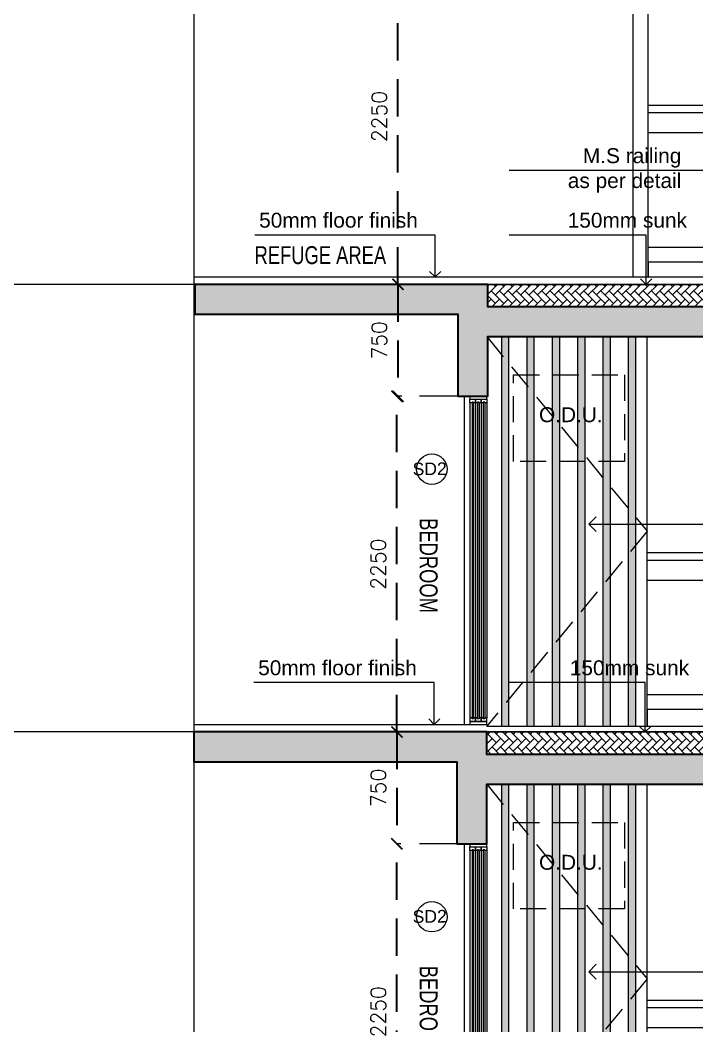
# Model space of a CAD drawing. Header units: millimetres. Extents: x 1066295 to 1300022, y -5734212 to -5454663.
# Drawn here: x 1147062 to 1151598, y -5666963 to -5660222 of the extents above; entities that cross this region are included whole.
import ezdxf
from ezdxf.enums import TextEntityAlignment as Align

# ---------------------------------------------------------------- set-up
doc = ezdxf.new("R2010")
doc.units = ezdxf.units.MM
doc.header["$LTSCALE"] = 1000
doc.header["$MEASUREMENT"] = 0
for name, pattern in [('AUDIT_D_120904163729-0', [0]), ('T9_PROFILE SECTIONS$0$( Hidden )', [0.375, 0.25, -0.125]), ('T9_PROFILE SECTIONS$0$AUDIT_D_120904163729-0', [0]), ('T9_PROFILE SECTIONS$0$HIDDEN', [0.375, 0.25, -0.125]), ('T9_PROFILE SECTIONS$0$HIDDEN2', [0.1875, 0.125, -0.0625]), ('T9_PROFILE SECTIONS$0$T10(T7 IS SIMILAR BUT MIRROR) - DIMENSION & TEXTING$0$HIDDEN', [0.375, 0.25, -0.125]), ('T9_PROFILE SECTIONS$0$T8_PROFILE SECTIONS$0$PHANTOM2', [1.25, 0.625, -0.125, 0.125, -0.125, 0.125, -0.125])]:
    doc.linetypes.add(name, pattern=pattern)
doc.layers.get('0').update_dxf_attribs({"linetype": 'AUDIT_D_120904163729-0'})
for name, color, linetype in [('T9_PROFILE SECTIONS$0$a-alu frame', 4, 'Continuous'), ('T9_PROFILE SECTIONS$0$a-ele', 8, 'Continuous'), ('T9_PROFILE SECTIONS$0$A-SUNK SLAB', 251, 'T9_PROFILE SECTIONS$0$AUDIT_D_120904163729-0'), ('T9_PROFILE SECTIONS$0$a-window', 5, 'Continuous'), ('T9_PROFILE SECTIONS$0$Elev 01', 8, 'Continuous'), ('T9_PROFILE SECTIONS$0$ELEV 5', 8, 'Continuous'), ('T9_PROFILE SECTIONS$0$F.F.L', 36, 'Continuous'), ('T9_PROFILE SECTIONS$0$HATCH 150', 8, 'Continuous'), ('T9_PROFILE SECTIONS$0$Leader', 2, 'T9_PROFILE SECTIONS$0$AUDIT_D_120904163729-0'), ('T9_PROFILE SECTIONS$0$LEVEL', 7, 'Continuous'), ('T9_PROFILE SECTIONS$0$T10(T7 IS SIMILAR BUT MIRROR) - DIMENSION & TEXTING$0$A-DIMENSIONS', 2, 'T9_PROFILE SECTIONS$0$T10(T7 IS SIMILAR BUT MIRROR) - DIMENSION & TEXTING$0$HIDDEN'), ('T9_PROFILE SECTIONS$0$T8_PROFILE SECTIONS$0$A-PROFILE SECTIONS', 81, 'T9_PROFILE SECTIONS$0$T8_PROFILE SECTIONS$0$PHANTOM2'), ('T9_PROFILE SECTIONS$0$TEXT ROOM', 7, 'Continuous'), ('T9_PROFILE SECTIONS$0$TYPICAL UNITS$0$a-door-no', 104, 'Continuous')]:
    doc.layers.add(name, color=color, linetype=linetype)
for name, color, linetype, lineweight in [('T9_PROFILE SECTIONS$0$A-DIMENSION', 2, 'Continuous', 35), ('T9_PROFILE SECTIONS$0$A-SLAB', 3, 'Continuous', 35), ('T9_PROFILE SECTIONS$0$a-Text', 4, 'Continuous', 0), ('T9_PROFILE SECTIONS$0$R0-18-10-2014-T1-1st Podium Floor Plan$0$Text', 7, 'Continuous', 0)]:
    doc.layers.add(name, color=color, linetype=linetype, lineweight=lineweight)
doc.styles.add('T9_PROFILE SECTIONS$0$ARIAL ARROW', font='arial.ttf')
doc.styles.add('T9_PROFILE SECTIONS$0$Romans 1', font='romans.shx', dxfattribs={"height": 100})
doc.styles.add('T9_PROFILE SECTIONS$0$RSP_TXT 500', font='swisscl.ttf', dxfattribs={"height": 250})
doc.styles.add('T9_PROFILE SECTIONS$0$TYPICAL UNITS$0$LODHA STANDERD', font='sanss___.ttf')
doc.dimstyles.new('T9_PROFILE SECTIONS$0$ALPINE S', dxfattribs={"dimscale": 0, "dimtxt": 100, "dimasz": 75, "dimexe": 0, "dimexo": 0, "dimgap": 75, "dimtad": 1, "dimdec": 0, "dimzin": 0, "dimdsep": 46, "dimtxsty": 'T9_PROFILE SECTIONS$0$Romans 1', "dimblk": 'T9_PROFILE SECTIONS$0$_ArchTick', "dimcen": 0.09, "dimclrd": 256, "dimclre": 256, "dimclrt": 7, "dimadec": 0, "dimazin": 0, "dimtfac": 1, "dimtdec": 0, "dimtofl": 0, "dimtmove": 1, "dimatfit": 0, "dimldrblk": 'T9_PROFILE SECTIONS$0$_Open90', "dimfxl": 1, "dimtolj": 1, "dimtzin": 0, "dimarcsym": 0})

# ---------------------------------------------------------------- blocks, each defined once
blk = doc.blocks.new('T9_PROFILE SECTIONS$0$A$C04612184')
at = {"layer": 'T9_PROFILE SECTIONS$0$LEVEL', "color": 1, "linetype": 'T9_PROFILE SECTIONS$0$HIDDEN2', "ltscale": 5}
blk.add_line((89.8181, 29.915), (-67.8271, 29.915), dxfattribs=at)
at = {"layer": 'T9_PROFILE SECTIONS$0$LEVEL', "color": 8, "linetype": 'T9_PROFILE SECTIONS$0$HIDDEN2', "ltscale": 5}
blk.add_line((89.8181, 26.915), (-67.8271, 26.915), dxfattribs=at)
blk = doc.blocks.new('T9_PROFILE SECTIONS$0$window with railing')
at = {"layer": 'T9_PROFILE SECTIONS$0$a-ele'}
blk.add_lwpolyline([(-11244.9, -340863.7), (-11244.9, -338663.7)], dxfattribs=at)
at = {"layer": 'T9_PROFILE SECTIONS$0$a-window', "color": 250}
for p, q in [((-11394.9, -338708.7), (-11394.9, -340818.7)), ((-11381.6, -338708.7), (-11381.6, -340818.7)), ((-11371.6, -338708.7), (-11371.6, -340818.7))]:
    blk.add_line(p, q, dxfattribs=at)
at = {"layer": 'T9_PROFILE SECTIONS$0$a-window', "color": 1}
for p, q in [((-11357.4, -338708.7), (-11357.4, -340818.7)), ((-11319.9, -338708.7), (-11319.9, -340818.7)), ((-11319.9, -338708.7), (-11319.9, -340818.7)), ((-11282.4, -338708.7), (-11282.4, -340818.7))]:
    blk.add_line(p, q, dxfattribs=at)
at = {"layer": 'T9_PROFILE SECTIONS$0$a-window', "color": 5}
for p, q in [((-11344.1, -338708.7), (-11344.1, -340818.7)), ((-11334.1, -338708.7), (-11334.1, -340818.7)), ((-11306.6, -338708.7), (-11306.6, -340818.7)), ((-11296.6, -338708.7), (-11296.6, -340818.7))]:
    blk.add_line(p, q, dxfattribs=at)
at = {"layer": 'T9_PROFILE SECTIONS$0$a-window', "color": 4}
for points in [[(-11394.9, -338683.7), (-11394.9, -338663.7), (-11282.4, -338663.7), (-11282.4, -338683.7)], [(-11371.6, -338708.7), (-11357.4, -338708.7), (-11357.4, -338683.7), (-11394.9, -338683.7), (-11394.9, -338708.7), (-11381.6, -338708.7), (-11381.6, -338702.7), (-11371.6, -338702.7)], [(-11334.1, -338708.7), (-11319.9, -338708.7), (-11319.9, -338683.7), (-11357.4, -338683.7), (-11357.4, -338708.7), (-11344.1, -338708.7), (-11344.1, -338702.7), (-11334.1, -338702.7)], [(-11296.6, -338708.7), (-11282.4, -338708.7), (-11282.4, -338683.7), (-11319.9, -338683.7), (-11319.9, -338708.7), (-11306.6, -338708.7), (-11306.6, -338702.7), (-11296.6, -338702.7)], [(-11371.6, -340818.7), (-11357.4, -340818.7), (-11357.4, -340843.7), (-11394.9, -340843.7), (-11394.9, -340818.7), (-11381.6, -340818.7), (-11381.6, -340824.7), (-11371.6, -340824.7)], [(-11334.1, -340818.7), (-11319.9, -340818.7), (-11319.9, -340843.7), (-11357.4, -340843.7), (-11357.4, -340818.7), (-11344.1, -340818.7), (-11344.1, -340824.7), (-11334.1, -340824.7)], [(-11296.6, -340818.7), (-11282.4, -340818.7), (-11282.4, -340843.7), (-11319.9, -340843.7), (-11319.9, -340818.7), (-11306.6, -340818.7), (-11306.6, -340824.7), (-11296.6, -340824.7)], [(-11394.9, -340863.7), (-11394.9, -340843.7), (-11282.4, -340843.7), (-11282.4, -340863.7)]]:
    blk.add_lwpolyline(points, close=True, dxfattribs=at)
blk = doc.blocks.new('T9_PROFILE SECTIONS$0$_ArchTick')
at = {"color": 0, "linetype": 'ByBlock', "const_width": 0.15}
blk.add_lwpolyline([(-0.5, -0.5), (0.5, 0.5)], dxfattribs=at)
blk = doc.blocks.new('*D249')
at = {"layer": 'T9_PROFILE SECTIONS$0$A-DIMENSION', "linetype": 'T9_PROFILE SECTIONS$0$HIDDEN', "lineweight": -2, "transparency": 16777216}
for p, q in [((-51353.9, 283661.7), (-51755.7, 283661.7)), ((-51353.9, 282911.7), (-51755.7, 282911.7))]:
    blk.add_line(p, q, dxfattribs=at)
at = {"layer": 'T9_PROFILE SECTIONS$0$A-DIMENSION', "linetype": 'T9_PROFILE SECTIONS$0$HIDDEN', "transparency": 16777216}
blk.add_line((-51755.7, 283661.7), (-51755.7, 282911.7), dxfattribs=at)
at = {"layer": 'T9_PROFILE SECTIONS$0$A-DIMENSION', "linetype": 'ByBlock', "transparency": 16777216, "xscale": 75, "yscale": 75, "zscale": 75}
for p, rotation in [((-51755.7, 283661.7), 90), ((-51755.7, 282911.7), 270)]:
    blk.add_blockref('T9_PROFILE SECTIONS$0$_ArchTick', p, dxfattribs=dict(at, rotation=rotation))
at = {"layer": 'T9_PROFILE SECTIONS$0$A-DIMENSION', "color": 7, "linetype": 'ByBlock', "transparency": 16777216, "insert": (-51880.7, 283286.7), "char_height": 100, "attachment_point": 5, "rotation": 90, "style": 'T9_PROFILE SECTIONS$0$Romans 1'}
blk.add_mtext('\\A1;750', dxfattribs=at)
blk = doc.blocks.new('T9_PROFILE SECTIONS$0$_Open90')
at = {"color": 0, "linetype": 'ByBlock', "lineweight": -2}
for p, q in [((0, 0), (-1, 0)), ((-0.5, 0.5), (0, 0)), ((0, 0), (-0.5, -0.5))]:
    blk.add_line(p, q, dxfattribs=at)
blk = doc.blocks.new('*D250')
at = {"layer": 'T9_PROFILE SECTIONS$0$A-DIMENSION', "linetype": 'T9_PROFILE SECTIONS$0$HIDDEN', "lineweight": -2, "transparency": 16777216}
for p, q in [((-51353.9, 285911.7), (-51755.7, 285911.7)), ((-51353.9, 283661.7), (-51755.7, 283661.7))]:
    blk.add_line(p, q, dxfattribs=at)
at = {"layer": 'T9_PROFILE SECTIONS$0$A-DIMENSION', "linetype": 'T9_PROFILE SECTIONS$0$HIDDEN', "transparency": 16777216}
blk.add_line((-51755.7, 283661.7), (-51755.7, 285911.7), dxfattribs=at)
at = {"layer": 'T9_PROFILE SECTIONS$0$A-DIMENSION', "linetype": 'ByBlock', "transparency": 16777216, "xscale": 75, "yscale": 75, "zscale": 75}
for p, rotation in [((-51755.7, 285911.7), 90), ((-51755.7, 283661.7), 270)]:
    blk.add_blockref('T9_PROFILE SECTIONS$0$_ArchTick', p, dxfattribs=dict(at, rotation=rotation))
at = {"layer": 'T9_PROFILE SECTIONS$0$A-DIMENSION', "color": 7, "linetype": 'ByBlock', "transparency": 16777216, "insert": (-51880.7, 284786.7), "char_height": 100, "attachment_point": 5, "rotation": 90, "style": 'T9_PROFILE SECTIONS$0$Romans 1'}
blk.add_mtext('\\A1;2250', dxfattribs=at)
blk = doc.blocks.new('T9_PROFILE SECTIONS$0$TYPICAL UNITS$0$B-flat-33')
at = {"layer": 'T9_PROFILE SECTIONS$0$TYPICAL UNITS$0$a-door-no'}
blk.add_ellipse((14108, 1402), major_axis=(0, -181), ratio=0.999989, dxfattribs=at)
at = {"layer": 'T9_PROFILE SECTIONS$0$TYPICAL UNITS$0$a-door-no', "style": 'T9_PROFILE SECTIONS$0$TYPICAL UNITS$0$LODHA STANDERD', "oblique": 0, "width": 0.999989}
blk.add_attdef('OP1', text='', height=150, rotation=0.7592, dxfattribs=at).set_placement((14117, 1332), align=Align.CENTER)
blk = doc.blocks.new('*D255')
at = {"layer": 'T9_PROFILE SECTIONS$0$A-DIMENSION', "linetype": 'T9_PROFILE SECTIONS$0$HIDDEN', "lineweight": -2, "transparency": 16777216}
for p, q in [((1181090.4, -5662595.1), (1180688.6, -5662595.1)), ((1181090.4, -5663345.1), (1180688.6, -5663345.1))]:
    blk.add_line(p, q, dxfattribs=at)
at = {"layer": 'T9_PROFILE SECTIONS$0$A-DIMENSION', "linetype": 'T9_PROFILE SECTIONS$0$HIDDEN', "transparency": 16777216}
blk.add_line((1180688.6, -5662595.1), (1180688.6, -5663345.1), dxfattribs=at)
at = {"layer": 'T9_PROFILE SECTIONS$0$A-DIMENSION', "linetype": 'ByBlock', "transparency": 16777216, "xscale": 75, "yscale": 75, "zscale": 75}
for p, rotation in [((1180688.6, -5662595.1), 90), ((1180688.6, -5663345.1), 270)]:
    blk.add_blockref('T9_PROFILE SECTIONS$0$_ArchTick', p, dxfattribs=dict(at, rotation=rotation))
at = {"layer": 'T9_PROFILE SECTIONS$0$A-DIMENSION', "color": 7, "linetype": 'ByBlock', "transparency": 16777216, "insert": (1180563.6, -5662970.1), "char_height": 100, "attachment_point": 5, "rotation": 90, "style": 'T9_PROFILE SECTIONS$0$Romans 1'}
blk.add_mtext('\\A1;750', dxfattribs=at)
blk = doc.blocks.new('*D256')
at = {"layer": 'T9_PROFILE SECTIONS$0$A-DIMENSION', "linetype": 'T9_PROFILE SECTIONS$0$HIDDEN', "lineweight": -2, "transparency": 16777216}
for p, q in [((1181090.4, -5660345.1), (1180688.6, -5660345.1)), ((1181090.4, -5662595.1), (1180688.6, -5662595.1))]:
    blk.add_line(p, q, dxfattribs=at)
at = {"layer": 'T9_PROFILE SECTIONS$0$A-DIMENSION', "linetype": 'T9_PROFILE SECTIONS$0$HIDDEN', "transparency": 16777216}
blk.add_line((1180688.6, -5662595.1), (1180688.6, -5660345.1), dxfattribs=at)
at = {"layer": 'T9_PROFILE SECTIONS$0$A-DIMENSION', "linetype": 'ByBlock', "transparency": 16777216, "xscale": 75, "yscale": 75, "zscale": 75}
for p, rotation in [((1180688.6, -5660345.1), 90), ((1180688.6, -5662595.1), 270)]:
    blk.add_blockref('T9_PROFILE SECTIONS$0$_ArchTick', p, dxfattribs=dict(at, rotation=rotation))
at = {"layer": 'T9_PROFILE SECTIONS$0$A-DIMENSION', "color": 7, "linetype": 'ByBlock', "transparency": 16777216, "insert": (1180563.6, -5661470.1), "char_height": 100, "attachment_point": 5, "rotation": 90, "style": 'T9_PROFILE SECTIONS$0$Romans 1'}
blk.add_mtext('\\A1;2250', dxfattribs=at)
blk = doc.blocks.new('T9_PROFILE SECTIONS$0$grn')
at = {"layer": 'T9_PROFILE SECTIONS$0$A-SUNK SLAB', "linetype": 'ByBlock'}
h = blk.add_hatch(dxfattribs=at)
h.set_pattern_fill('AR-HBONE', color=256, scale=10)
h.set_pattern_definition([(135, (-5719487.18, -1177142.854), (-56.5685425, 2e-14), [120, -40]), (225, (-5719515.463, -1177114.57), (-56.5685425, 2e-14), [120, -40])])
h.paths.add_polyline_path([(-49653.9, 283511.7), (-51153.9, 283511.7), (-51153.9, 283661.7), (-49653.9, 283661.7)])
at = {"layer": 'T9_PROFILE SECTIONS$0$ELEV 5', "ltscale": 0.7}
h = blk.add_hatch(color=256, dxfattribs=at)
h.dxf.hatch_style = 1
h.paths.add_polyline_path([(-50155, 286311.7), (-50205, 286311.7), (-50205, 283701.7), (-50155, 283701.7)])
h.paths.add_polyline_path([(-50325, 286311.7), (-50375, 286311.7), (-50375, 283701.7), (-50325, 283701.7)])
h.paths.add_polyline_path([(-50495, 286311.7), (-50545, 286311.7), (-50545, 283701.7), (-50495, 283701.7)])
h.paths.add_polyline_path([(-50665, 286311.7), (-50715, 286311.7), (-50715, 283701.7), (-50665, 283701.7)])
h.paths.add_polyline_path([(-50835, 286311.7), (-50885, 286311.7), (-50885, 283701.7), (-50835, 283701.7)])
h.paths.add_polyline_path([(-51005, 286311.7), (-51055, 286311.7), (-51055, 283701.7), (-51005, 283701.7)])
at = {"layer": 'T9_PROFILE SECTIONS$0$HATCH 150'}
h = blk.add_hatch(color=8, dxfattribs=at)
h.dxf.hatch_style = 1
h.paths.add_polyline_path([(-49653.9, 283811.7), (-49653.9, 283661.7), (-49653.9, 283511.7), (-51153.9, 283511.7), (-51153.9, 283661.7), (-53117.3, 283661.7), (-53117.3, 283461.7), (-51353.9, 283461.7), (-51353.9, 282911.7), (-51153.9, 282911.7), (-51153.9, 283311.7), (-49653.9, 283311.7), (-49653.9, 282911.7), (-49493.9, 282911.7), (-49493.9, 283811.7)])
at = {"layer": 'T9_PROFILE SECTIONS$0$A-SLAB', "linetype": 'ByBlock'}
blk.add_lwpolyline([(-49653.9, 283811.7), (-49653.9, 283661.7), (-49653.9, 283511.7), (-51153.9, 283511.7), (-51153.9, 283661.7), (-53117.3, 283661.7), (-53117.3, 283461.7), (-51353.9, 283461.7), (-51353.9, 282911.7), (-51153.9, 282911.7), (-51153.9, 283311.7), (-49653.9, 283311.7), (-49653.9, 282911.7), (-49493.9, 282911.7), (-49493.9, 283811.7)], close=True, dxfattribs=at)
at = {"layer": 'T9_PROFILE SECTIONS$0$A-SUNK SLAB', "linetype": 'ByBlock'}
blk.add_lwpolyline([(-49653.9, 283511.7), (-51153.9, 283511.7), (-51153.9, 283661.7), (-49653.9, 283661.7)], close=True, dxfattribs=at)
at = {"layer": 'T9_PROFILE SECTIONS$0$Elev 01', "ltscale": 0.7}
for p, q in [((-49573.9, 284861.7), (-50078.9, 284861.7)), ((-49573.9, 284811.7), (-50078.9, 284811.7)), ((-50078.9, 284680.1), (-49598.9, 284680.1)), ((-50078.9, 283912.1), (-49598.9, 283912.1))]:
    blk.add_line(p, q, dxfattribs=at)
at = {"layer": 'T9_PROFILE SECTIONS$0$Elev 01', "linetype": 'ByBlock'}
for points in [[(-51005, 286311.7), (-51055, 286311.7), (-51055, 283701.7), (-51005, 283701.7)], [(-50835, 286311.7), (-50885, 286311.7), (-50885, 283701.7), (-50835, 283701.7)], [(-50665, 286311.7), (-50715, 286311.7), (-50715, 283701.7), (-50665, 283701.7)], [(-50495, 286311.7), (-50545, 286311.7), (-50545, 283701.7), (-50495, 283701.7)], [(-50325, 286311.7), (-50375, 286311.7), (-50375, 283701.7), (-50325, 283701.7)], [(-50155, 286311.7), (-50205, 286311.7), (-50205, 283701.7), (-50155, 283701.7)]]:
    blk.add_lwpolyline(points, close=True, dxfattribs=at)
blk.add_lwpolyline([(-49653.9, 283811.7), (-50078.9, 283811.7), (-50078.9, 283701.7)], dxfattribs=at)
at = {"layer": 'T9_PROFILE SECTIONS$0$ELEV 5', "ltscale": 0.7}
blk.add_line((-50078.9, 283701.7), (-50078.9, 286311.7), dxfattribs=at)
at = {"layer": 'T9_PROFILE SECTIONS$0$ELEV 5', "linetype": 'T9_PROFILE SECTIONS$0$( Hidden )', "ltscale": 0.7}
blk.add_lwpolyline([(-51153.9, 286311.7), (-50078.9, 285006.7), (-51153.9, 283701.7)], dxfattribs=at)
blk.add_lwpolyline([(-50974.2, 286055.2), (-50230.2, 286055.2), (-50230.2, 285475.2), (-50974.2, 285475.2)], close=True, dxfattribs=at)
at = {"layer": 'T9_PROFILE SECTIONS$0$F.F.L', "linetype": 'Continuous', "ltscale": 0.1}
blk.add_lwpolyline([(-53117.3, 283711.7), (-51153.9, 283711.7), (-51153.9, 283701.7), (-49653.9, 283701.7)], dxfattribs=at)
at = {"layer": 'T9_PROFILE SECTIONS$0$a-alu frame', "linetype": 'Continuous', "xscale": -1}
blk.add_blockref('T9_PROFILE SECTIONS$0$window with railing', (-62548.8, 624575.4), dxfattribs=at)
at = {"layer": 'T9_PROFILE SECTIONS$0$TEXT ROOM', "ltscale": 0.1}
ref = blk.add_blockref('T9_PROFILE SECTIONS$0$TYPICAL UNITS$0$B-flat-33', (-59457.5, 284634.6), dxfattribs=dict(at, xscale=0.5625, yscale=0.5625, zscale=0.5625))
ref.add_attrib('OP1', 'SD2', dxfattribs={"layer": 'T9_PROFILE SECTIONS$0$TYPICAL UNITS$0$a-door-no', "height": 84.37, "rotation": 0.75922, "style": 'T9_PROFILE SECTIONS$0$TYPICAL UNITS$0$LODHA STANDERD', "oblique": 0.00002, "width": 0.999989}).set_placement((-51535.6, 285383.4), align=Align.CENTER)
at = {"layer": 'T9_PROFILE SECTIONS$0$a-Text', "insert": (-51483.1, 284459.4), "char_height": 120, "attachment_point": 3, "rotation": 270, "style": 'T9_PROFILE SECTIONS$0$RSP_TXT 500'}
blk.add_mtext_dynamic_manual_height_columns('BEDROOM', width=1106.248, gutter_width=500, heights=[0], dxfattribs=at)
at = {"layer": 'T9_PROFILE SECTIONS$0$R0-18-10-2014-T1-1st Podium Floor Plan$0$Text', "char_height": 100, "width": 1133.401, "style": 'T9_PROFILE SECTIONS$0$ARIAL ARROW'}
for s, insert, attachment_point in [('O.D.U.', (-50803.5, 285838.2), 1), ('50mm floor finish   ', (-51622.2, 284142), 3), ('150mm sunk', (-49797.6, 284142), 3)]:
    blk.add_mtext(s, dxfattribs=dict(at, insert=insert, attachment_point=attachment_point))
at = {"layer": 'T9_PROFILE SECTIONS$0$A-DIMENSION', "linetype": 'ByBlock'}
for base, p2, picture, middle in [((-51755.7, 285911.7, 0), (-51353.9, 285911.7, 0), '*D250', (-51880.7, 284786.7, 0)), ((-51755.7, 282911.7, 0), (-51353.9, 282911.7, 0), '*D249', (-51880.7, 283286.7, 0))]:
    dim = blk.add_linear_dim(base=base, p1=(-51353.9, 283661.7, 0), p2=p2, angle=90, dimstyle='T9_PROFILE SECTIONS$0$ALPINE S', override={"dimscale": 1, "dimfxl": 5, "dimlwd": 65535, "dimarcsym": 1}, dxfattribs=at)
    dim.commit()
    dim.dimension.update_dxf_attribs({"geometry": picture, "text_midpoint": middle})
at = {"layer": 'T9_PROFILE SECTIONS$0$Leader'}
for points, override in [([(-50470.7, 285054.8, 0), (-48133.7, 285054.8, 0)], {"dimscale": 1, "dimasz": 100, "dimtad": 0, "dimclrd": 256}), ([(-51505.5, 283711.7, 0), (-51505.5, 283992.6, 0), (-52714.1, 283992.6, 0)], {"dimscale": 1, "dimtad": 0}), ([(-50092.2, 283661.7, 0), (-50092.2, 283992.6, 0), (-51009.6, 283992.6, 0)], {"dimscale": 1, "dimtad": 0})]:
    blk.add_leader(points, dimstyle='T9_PROFILE SECTIONS$0$ALPINE S', override=override, dxfattribs=at)
blk = doc.blocks.new('T9_PROFILE SECTIONS$0$NH')
at = {"layer": 'T9_PROFILE SECTIONS$0$A-SUNK SLAB', "linetype": 'ByBlock'}
h = blk.add_hatch(dxfattribs=at)
h.set_pattern_fill('AR-HBONE', color=256, scale=10)
h.set_pattern_definition([(135, (-4488109.094, -7123399.58), (-56.5685425, 2e-14), [120, -40]), (225, (-4488137.38, -7123371.298), (-56.5685425, 2e-14), [120, -40])])
h.paths.add_polyline_path([(1182790.4, -5662745.1), (1181290.4, -5662745.1), (1181290.4, -5662595.1), (1182790.4, -5662595.1)])
at = {"layer": 'T9_PROFILE SECTIONS$0$HATCH 150'}
h = blk.add_hatch(color=8, dxfattribs=at)
h.dxf.hatch_style = 1
h.paths.add_polyline_path([(1182790.4, -5662445.1), (1182790.4, -5662595.1), (1182790.4, -5662745.1), (1181290.4, -5662745.1), (1181290.4, -5662595.1), (1179327, -5662595.1), (1179327, -5662795.1), (1181090.4, -5662795.1), (1181090.4, -5663345.1), (1181290.4, -5663345.1), (1181290.4, -5662945.1), (1182790.4, -5662945.1), (1182790.4, -5663345.1), (1182950.4, -5663345.1), (1182950.4, -5662445.1)])
at = {"layer": 'T9_PROFILE SECTIONS$0$A-SLAB', "linetype": 'ByBlock', "elevation": 0}
blk.add_lwpolyline([(1182790.4, -5662445.1), (1182790.4, -5662595.1), (1182790.4, -5662745.1), (1181290.4, -5662745.1), (1181290.4, -5662595.1), (1179327, -5662595.1), (1179327, -5662795.1), (1181090.4, -5662795.1), (1181090.4, -5663345.1), (1181290.4, -5663345.1), (1181290.4, -5662945.1), (1182790.4, -5662945.1), (1182790.4, -5663345.1), (1182950.4, -5663345.1), (1182950.4, -5662445.1)], close=True, dxfattribs=at)
at = {"layer": 'T9_PROFILE SECTIONS$0$A-SUNK SLAB', "linetype": 'ByBlock', "elevation": 0}
blk.add_lwpolyline([(1182790.4, -5662745.1), (1181290.4, -5662745.1), (1181290.4, -5662595.1), (1182790.4, -5662595.1)], close=True, dxfattribs=at)
at = {"layer": 'T9_PROFILE SECTIONS$0$Elev 01', "ltscale": 0.7}
for p, q in [((1182870.4, -5661395.1, 0), (1182365.4, -5661395.1, 0)), ((1182870.4, -5661445.1, 0), (1182365.4, -5661445.1, 0)), ((1182365.4, -5661576.7, 0), (1182845.4, -5661576.7, 0)), ((1182365.4, -5662344.7, 0), (1182845.4, -5662344.7, 0))]:
    blk.add_line(p, q, dxfattribs=at)
at = {"layer": 'T9_PROFILE SECTIONS$0$Elev 01', "linetype": 'ByBlock', "elevation": 0}
blk.add_lwpolyline([(1182790.4, -5662445.1), (1182365.4, -5662445.1), (1182365.4, -5662545.1)], dxfattribs=at)
at = {"layer": 'T9_PROFILE SECTIONS$0$ELEV 5', "ltscale": 0.7}
for p, q in [((1182265.4, -5662545.1, 0), (1182265.4, -5659945.1, 0)), ((1182365.4, -5662545.1, 0), (1182365.4, -5659945.1, 0))]:
    blk.add_line(p, q, dxfattribs=at)
at = {"layer": 'T9_PROFILE SECTIONS$0$F.F.L', "linetype": 'Continuous', "ltscale": 0.1}
blk.add_line((1179327, -5662545.1, 0), (1182790.4, -5662545.1, 0), dxfattribs=at)
at = {"layer": 'T9_PROFILE SECTIONS$0$a-Text', "insert": (1180609.5, -5662338.9, 0), "char_height": 120, "attachment_point": 3, "style": 'T9_PROFILE SECTIONS$0$RSP_TXT 500'}
blk.add_mtext_dynamic_manual_height_columns('REFUGE AREA', width=1106.248, gutter_width=500, heights=[0], dxfattribs=at)
at = {"layer": 'T9_PROFILE SECTIONS$0$R0-18-10-2014-T1-1st Podium Floor Plan$0$Text', "char_height": 100, "width": 1133.401, "attachment_point": 3, "style": 'T9_PROFILE SECTIONS$0$ARIAL ARROW'}
for s, insert in [('M.S railing \\Pas per detail\\P  ', (1182588.1, -5661682.5, 0)), ('50mm floor finish   ', (1180822.1, -5662114.7, 0)), ('150mm sunk', (1182625.9, -5662114.7, 0))]:
    blk.add_mtext(s, dxfattribs=dict(at, insert=insert))
at = {"layer": 'T9_PROFILE SECTIONS$0$A-DIMENSION', "linetype": 'ByBlock'}
for base, p2, picture, middle in [((1180688.6, -5660345.1, 0), (1181090.4, -5660345.1, 0), '*D256', (1180563.6, -5661470.1, 0)), ((1180688.6, -5663345.1, 0), (1181090.4, -5663345.1, 0), '*D255', (1180563.6, -5662970.1, 0))]:
    dim = blk.add_linear_dim(base=base, p1=(1181090.4, -5662595.1, 0), p2=p2, angle=90, dimstyle='T9_PROFILE SECTIONS$0$ALPINE S', override={"dimscale": 1, "dimfxl": 5, "dimlwd": 65535, "dimarcsym": 1}, dxfattribs=at)
    dim.commit()
    dim.dimension.update_dxf_attribs({"geometry": picture, "text_midpoint": middle})
at = {"layer": 'T9_PROFILE SECTIONS$0$Leader'}
for points, override in [([(1182834.5, -5661831.9, 0), (1181434.7, -5661831.9, 0)], {"dimscale": 1, "dimasz": 100, "dimtad": 0, "dimclrd": 256}), ([(1180938.8, -5662545.1, 0), (1180938.8, -5662264.1, 0), (1179730.2, -5662264.1, 0)], {"dimscale": 1, "dimtad": 0}), ([(1182352.1, -5662595.1, 0), (1182352.1, -5662264.1, 0), (1181434.7, -5662264.1, 0)], {"dimscale": 1, "dimtad": 0})]:
    blk.add_leader(points, dimstyle='T9_PROFILE SECTIONS$0$ALPINE S', override=override, dxfattribs=at)
blk = doc.blocks.new('T9_PROFILE SECTIONS')
at = {"layer": 'T9_PROFILE SECTIONS$0$T10(T7 IS SIMILAR BUT MIRROR) - DIMENSION & TEXTING$0$A-DIMENSIONS', "linetype": 'ByBlock', "elevation": -0.01}
blk.add_lwpolyline([(1149971.3296, -5584645), (1149971.3296, -5633374.3228), (1149766.9527, -5633374.3228), (1149766.9527, -5633452.7823), (1150327.2047, -5633452.7823), (1150327.2047, -5633567.8192), (1149971.3296, -5633567.8192), (1149971.3296, -5676585.7855)], dxfattribs=at)
at = {"linetype": 'ByBlock'}
for p in [(1203088.5847, -5946256.7282), (1203088.5847, -5949256.7282)]:
    blk.add_blockref('T9_PROFILE SECTIONS$0$grn', p, dxfattribs=at)
at = {"layer": 'T9_PROFILE SECTIONS$0$LEVEL', "linetype": 'ByBlock', "xscale": 1000, "yscale": 1000, "zscale": 1000}
blk.add_blockref('T9_PROFILE SECTIONS$0$A$C04612184', (1171279.5443, -5689510.054, -0.01), dxfattribs=at)
at = {"layer": 'T9_PROFILE SECTIONS$0$T8_PROFILE SECTIONS$0$A-PROFILE SECTIONS', "linetype": 'ByBlock'}
blk.add_blockref('T9_PROFILE SECTIONS$0$NH', (-29349.1063, 3000), dxfattribs=at)

msp = doc.modelspace()

# ---------------------------------------------------------------- block references
at = {"linetype": 'ByBlock'}
msp.add_blockref('T9_PROFILE SECTIONS', (-1745.2, -2398.4, 0.4), dxfattribs=at)

doc.saveas('drawing.dxf')
